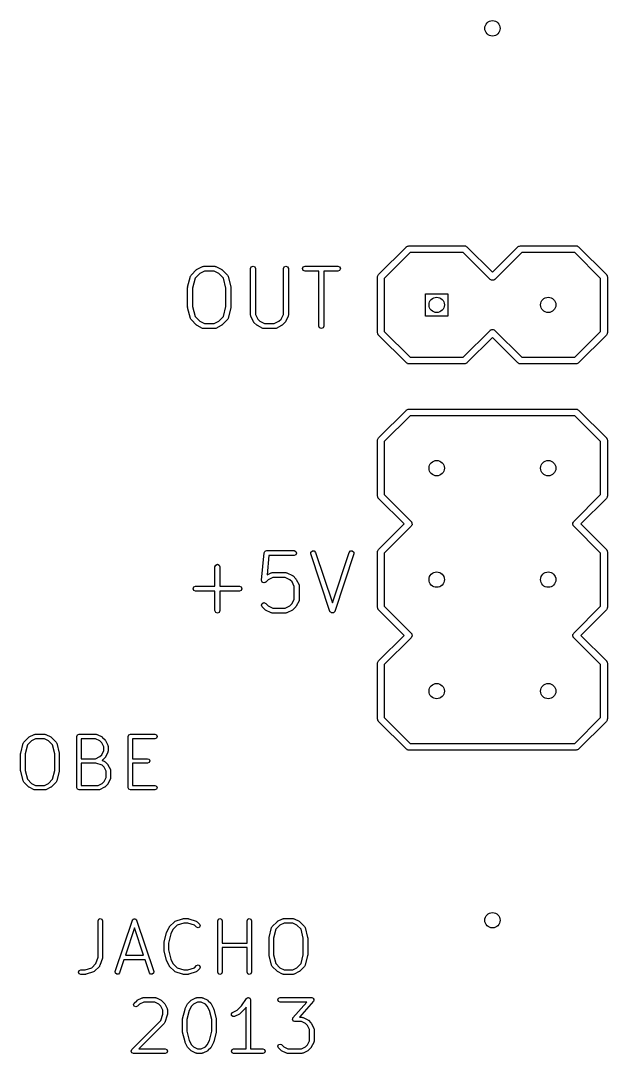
# Model space of a CAD drawing. Extents: x 5.24 to 6.55, y -4.65 to -3.71.
# Drawn here: x 6.024 to 6.55, y -4.653 to -3.727 of the extents above; entities that cross this region are included whole.
import ezdxf

# ---------------------------------------------------------------- set-up
doc = ezdxf.new("R2010")
doc.units = 0
doc.header["$MEASUREMENT"] = 0
doc.layers.add('BLACK', color=7, linetype='CONTINUOUS')

msp = doc.modelspace()

# ---------------------------------------------------------------- linework, layer by layer
at = {"layer": 'BLACK', "linetype": 'CONTINUOUS'}
for p, q in [((6.34438, -3.95491), (6.36938, -3.92991)), ((6.37274, -3.93503), (6.3495, -3.95827)), ((6.36938, -3.92991), (6.36953, -3.9298)), ((6.36953, -3.9298), (6.36957, -3.92973)), ((6.36957, -3.92973), (6.3697, -3.92969)), ((6.3697, -3.92969), (6.37023, -3.92931)), ((6.37023, -3.92931), (6.37088, -3.92926)), ((6.37088, -3.92926), (6.3715, -3.92903)), ((6.3715, -3.92903), (6.4215, -3.92903)), ((6.42026, -3.93503), (6.37274, -3.93503)), ((6.44438, -3.95915), (6.42026, -3.93503)), ((6.4215, -3.92903), (6.42168, -3.92906)), ((6.42168, -3.92906), (6.42176, -3.92904)), ((6.42176, -3.92904), (6.42188, -3.9291)), ((6.42188, -3.9291), (6.42253, -3.92921)), ((6.42253, -3.92921), (6.42303, -3.92963)), ((6.42303, -3.92963), (6.42362, -3.92991)), ((6.42362, -3.92991), (6.4465, -3.95279)), ((6.4465, -3.95279), (6.46938, -3.92991)), ((6.47274, -3.93503), (6.44862, -3.95915)), ((6.46938, -3.92991), (6.46953, -3.9298)), ((6.46953, -3.9298), (6.46957, -3.92973)), ((6.46957, -3.92973), (6.4697, -3.92969)), ((6.4697, -3.92969), (6.47023, -3.92931)), ((6.47023, -3.92931), (6.47088, -3.92926)), ((6.47088, -3.92926), (6.4715, -3.92903)), ((6.4715, -3.92903), (6.5215, -3.92903)), ((6.52026, -3.93503), (6.47274, -3.93503)), ((6.5435, -3.95827), (6.52026, -3.93503)), ((6.5215, -3.92903), (6.52168, -3.92906)), ((6.52168, -3.92906), (6.52176, -3.92904)), ((6.52176, -3.92904), (6.52188, -3.9291)), ((6.52188, -3.9291), (6.52253, -3.92921)), ((6.52253, -3.92921), (6.52303, -3.92963)), ((6.52303, -3.92963), (6.52362, -3.92991)), ((6.52362, -3.92991), (6.54862, -3.95491)), ((6.17627, -3.95534), (6.18118, -3.95043)), ((6.18409, -3.95386), (6.17988, -3.95807)), ((6.18118, -3.95043), (6.18152, -3.95029)), ((6.18152, -3.95029), (6.18176, -3.95001)), ((6.18176, -3.95001), (6.18667, -3.94756)), ((6.1882, -3.9518), (6.18409, -3.95386)), ((6.18667, -3.94756), (6.18719, -3.94752)), ((6.18719, -3.94752), (6.18767, -3.94732)), ((6.18767, -3.94732), (6.19748, -3.94732)), ((6.19695, -3.9518), (6.1882, -3.9518)), ((6.20106, -3.95386), (6.19695, -3.9518)), ((6.19748, -3.94732), (6.19796, -3.94752)), ((6.19796, -3.94752), (6.19848, -3.94756)), ((6.19848, -3.94756), (6.20339, -3.95001)), ((6.20527, -3.95807), (6.20106, -3.95386)), ((6.20339, -3.95001), (6.20363, -3.95029)), ((6.20363, -3.95029), (6.20397, -3.95043)), ((6.20397, -3.95043), (6.20888, -3.95534)), ((6.22959, -3.94956), (6.23025, -3.94798)), ((6.22959, -3.99127), (6.22959, -3.94956)), ((6.23025, -3.94798), (6.23183, -3.94732)), ((6.23183, -3.94732), (6.23341, -3.94798)), ((6.23341, -3.94798), (6.23407, -3.94956)), ((6.23407, -3.94956), (6.23407, -3.99074)), ((6.25903, -3.94956), (6.25969, -3.94798)), ((6.25903, -3.99074), (6.25903, -3.94956)), ((6.25969, -3.94798), (6.26127, -3.94732)), ((6.26127, -3.94732), (6.26285, -3.94798)), ((6.26285, -3.94798), (6.26351, -3.94956)), ((6.26351, -3.94956), (6.26351, -3.99127)), ((6.2762, -3.94956), (6.27686, -3.94798)), ((6.27686, -3.95115), (6.2762, -3.94956)), ((6.27686, -3.94798), (6.27844, -3.94732)), ((6.27844, -3.9518), (6.27686, -3.95115)), ((6.27844, -3.94732), (6.30788, -3.94732)), ((6.29092, -3.9518), (6.27844, -3.9518)), ((6.29092, -4.00108), (6.29092, -3.9518)), ((6.30788, -3.9518), (6.2954, -3.9518)), ((6.2954, -3.9518), (6.2954, -4.00108)), ((6.30788, -3.94732), (6.30947, -3.94798)), ((6.30947, -3.95115), (6.30788, -3.9518)), ((6.30947, -3.94798), (6.31012, -3.94956)), ((6.31012, -3.94956), (6.30947, -3.95115)), ((6.3441, -3.9555), (6.34438, -3.95491)), ((6.54862, -3.95491), (6.54873, -3.95506)), ((6.54873, -3.95506), (6.5488, -3.9551)), ((6.5488, -3.9551), (6.54884, -3.95523)), ((6.17323, -3.96619), (6.17568, -3.95638)), ((6.17568, -3.95638), (6.17604, -3.9559)), ((6.17604, -3.9559), (6.17627, -3.95534)), ((6.17988, -3.95807), (6.17764, -3.96701)), ((6.20751, -3.96701), (6.20527, -3.95807)), ((6.20888, -3.95534), (6.20911, -3.9559)), ((6.20911, -3.9559), (6.20947, -3.95638)), ((6.20947, -3.95638), (6.21192, -3.96619)), ((6.3435, -3.95703), (6.34353, -3.95685)), ((6.3435, -4.00703), (6.3435, -3.95703)), ((6.34351, -3.95677), (6.34357, -3.95665)), ((6.34353, -3.95685), (6.34351, -3.95677)), ((6.34357, -3.95665), (6.34368, -3.95601)), ((6.34368, -3.95601), (6.3441, -3.9555)), ((6.3495, -3.95827), (6.3495, -4.00579)), ((6.44509, -3.95948), (6.44438, -3.95915)), ((6.44572, -3.95993), (6.44509, -3.95948)), ((6.44599, -3.95991), (6.44572, -3.95993)), ((6.44624, -3.96002), (6.44599, -3.95991)), ((6.44699, -3.95982), (6.44624, -3.96002)), ((6.44777, -3.95975), (6.44699, -3.95982)), ((6.44809, -3.95952), (6.44777, -3.95975)), ((6.44822, -3.95949), (6.44809, -3.95952)), ((6.4483, -3.95938), (6.44822, -3.95949)), ((6.44862, -3.95915), (6.4483, -3.95938)), ((6.5435, -4.00579), (6.5435, -3.95827)), ((6.54884, -3.95523), (6.54922, -3.95576)), ((6.54922, -3.95576), (6.54928, -3.95642)), ((6.54928, -3.95642), (6.5495, -3.95703)), ((6.5495, -3.95703), (6.5495, -4.00703)), ((6.17316, -3.96674), (6.17327, -3.96647)), ((6.17316, -3.98391), (6.17316, -3.96674)), ((6.17327, -3.96647), (6.17323, -3.96619)), ((6.17764, -3.96701), (6.17764, -3.98363)), ((6.20751, -3.98363), (6.20751, -3.96701)), ((6.21192, -3.96619), (6.21188, -3.96647)), ((6.21188, -3.96647), (6.21199, -3.96674)), ((6.21199, -3.96674), (6.21199, -3.98391)), ((6.3865, -3.99203), (6.3865, -3.97203)), ((6.3865, -3.97203), (6.4065, -3.97203)), ((6.4065, -3.97203), (6.4065, -3.99203)), ((6.17327, -3.98417), (6.17316, -3.98391)), ((6.17323, -3.98445), (6.17327, -3.98417)), ((6.17568, -3.99427), (6.17323, -3.98445)), ((6.17764, -3.98363), (6.17988, -3.99258)), ((6.20527, -3.99258), (6.20751, -3.98363)), ((6.21192, -3.98445), (6.20947, -3.99427)), ((6.21199, -3.98391), (6.21188, -3.98417)), ((6.21188, -3.98417), (6.21192, -3.98445)), ((6.22979, -3.99175), (6.22959, -3.99127)), ((6.22983, -3.99227), (6.22979, -3.99175)), ((6.23407, -3.99074), (6.23612, -3.99485)), ((6.25697, -3.99485), (6.25903, -3.99074)), ((6.26331, -3.99175), (6.26327, -3.99227)), ((6.26351, -3.99127), (6.26331, -3.99175)), ((6.4065, -3.99203), (6.3865, -3.99203)), ((6.17604, -3.99475), (6.17568, -3.99427)), ((6.17627, -3.99531), (6.17604, -3.99475)), ((6.18118, -4.00021), (6.17627, -3.99531)), ((6.17988, -3.99258), (6.18409, -3.99679)), ((6.18152, -4.00036), (6.18118, -4.00021)), ((6.18176, -4.00063), (6.18152, -4.00036)), ((6.18667, -4.00309), (6.18176, -4.00063)), ((6.18409, -3.99679), (6.1882, -3.99884)), ((6.1882, -3.99884), (6.19695, -3.99884)), ((6.19695, -3.99884), (6.20106, -3.99679)), ((6.20339, -4.00063), (6.19848, -4.00309)), ((6.20106, -3.99679), (6.20527, -3.99258)), ((6.20363, -4.00036), (6.20339, -4.00063)), ((6.20397, -4.00021), (6.20363, -4.00036)), ((6.20888, -3.99531), (6.20397, -4.00021)), ((6.20911, -3.99475), (6.20888, -3.99531)), ((6.20947, -3.99427), (6.20911, -3.99475)), ((6.23228, -3.99718), (6.22983, -3.99227)), ((6.23256, -3.99742), (6.23228, -3.99718)), ((6.2327, -3.99776), (6.23256, -3.99742)), ((6.23515, -4.00021), (6.2327, -3.99776)), ((6.23549, -4.00036), (6.23515, -4.00021)), ((6.23573, -4.00063), (6.23549, -4.00036)), ((6.24064, -4.00309), (6.23573, -4.00063)), ((6.23612, -3.99485), (6.23806, -3.99679)), ((6.23806, -3.99679), (6.24217, -3.99884)), ((6.24217, -3.99884), (6.25093, -3.99884)), ((6.25093, -3.99884), (6.25504, -3.99679)), ((6.25736, -4.00063), (6.25246, -4.00309)), ((6.25504, -3.99679), (6.25697, -3.99485)), ((6.25761, -4.00036), (6.25736, -4.00063)), ((6.25795, -4.00021), (6.25761, -4.00036)), ((6.2604, -3.99776), (6.25795, -4.00021)), ((6.26054, -3.99742), (6.2604, -3.99776)), ((6.26082, -3.99718), (6.26054, -3.99742)), ((6.26327, -3.99227), (6.26082, -3.99718)), ((6.29158, -4.00267), (6.29092, -4.00108)), ((6.2954, -4.00108), (6.29475, -4.00267)), ((6.18719, -4.00312), (6.18667, -4.00309)), ((6.18767, -4.00332), (6.18719, -4.00312)), ((6.19748, -4.00332), (6.18767, -4.00332)), ((6.19796, -4.00312), (6.19748, -4.00332)), ((6.19848, -4.00309), (6.19796, -4.00312)), ((6.24116, -4.00312), (6.24064, -4.00309)), ((6.24164, -4.00332), (6.24116, -4.00312)), ((6.25146, -4.00332), (6.24164, -4.00332)), ((6.25194, -4.00312), (6.25146, -4.00332)), ((6.25246, -4.00309), (6.25194, -4.00312)), ((6.29316, -4.00332), (6.29158, -4.00267)), ((6.29475, -4.00267), (6.29316, -4.00332)), ((6.34372, -4.00765), (6.3435, -4.00703)), ((6.34378, -4.0083), (6.34372, -4.00765)), ((6.34416, -4.00884), (6.34378, -4.0083)), ((6.3442, -4.00896), (6.34416, -4.00884)), ((6.34427, -4.009), (6.3442, -4.00896)), ((6.34438, -4.00915), (6.34427, -4.009)), ((6.36938, -4.03415), (6.34438, -4.00915)), ((6.3495, -4.00579), (6.37274, -4.02903)), ((6.42026, -4.02903), (6.44438, -4.00491)), ((6.44438, -4.00491), (6.4447, -4.00468)), ((6.4447, -4.00468), (6.44478, -4.00457)), ((6.44478, -4.00457), (6.44491, -4.00454)), ((6.44491, -4.00454), (6.44523, -4.00431)), ((6.44523, -4.00431), (6.44601, -4.00424)), ((6.44601, -4.00424), (6.44676, -4.00404)), ((6.44676, -4.00404), (6.44701, -4.00416)), ((6.44701, -4.00416), (6.44728, -4.00413)), ((6.44728, -4.00413), (6.44791, -4.00458)), ((6.44791, -4.00458), (6.44862, -4.00491)), ((6.44862, -4.00491), (6.47274, -4.02903)), ((6.52026, -4.02903), (6.5435, -4.00579)), ((6.54862, -4.00915), (6.52362, -4.03415)), ((6.5489, -4.00856), (6.54862, -4.00915)), ((6.54932, -4.00806), (6.5489, -4.00856)), ((6.54943, -4.00741), (6.54932, -4.00806)), ((6.54949, -4.00729), (6.54943, -4.00741)), ((6.5495, -4.00703), (6.54947, -4.00721)), ((6.54947, -4.00721), (6.54949, -4.00729)), ((6.4465, -4.01127), (6.42362, -4.03415)), ((6.46938, -4.03415), (6.4465, -4.01127)), ((6.37274, -4.02903), (6.42026, -4.02903)), ((6.47274, -4.02903), (6.52026, -4.02903)), ((6.36997, -4.03443), (6.36938, -4.03415)), ((6.37047, -4.03485), (6.36997, -4.03443)), ((6.37112, -4.03496), (6.37047, -4.03485)), ((6.37124, -4.03502), (6.37112, -4.03496)), ((6.37132, -4.035), (6.37124, -4.03502)), ((6.3715, -4.03503), (6.37132, -4.035)), ((6.4215, -4.03503), (6.3715, -4.03503)), ((6.42212, -4.03481), (6.4215, -4.03503)), ((6.42277, -4.03475), (6.42212, -4.03481)), ((6.4233, -4.03437), (6.42277, -4.03475)), ((6.42343, -4.03433), (6.4233, -4.03437)), ((6.42347, -4.03426), (6.42343, -4.03433)), ((6.42362, -4.03415), (6.42347, -4.03426)), ((6.46997, -4.03443), (6.46938, -4.03415)), ((6.47047, -4.03485), (6.46997, -4.03443)), ((6.47112, -4.03496), (6.47047, -4.03485)), ((6.47124, -4.03502), (6.47112, -4.03496)), ((6.47132, -4.035), (6.47124, -4.03502)), ((6.4715, -4.03503), (6.47132, -4.035)), ((6.5215, -4.03503), (6.4715, -4.03503)), ((6.52212, -4.03481), (6.5215, -4.03503)), ((6.52277, -4.03475), (6.52212, -4.03481)), ((6.5233, -4.03437), (6.52277, -4.03475)), ((6.52343, -4.03433), (6.5233, -4.03437)), ((6.52347, -4.03426), (6.52343, -4.03433)), ((6.52362, -4.03415), (6.52347, -4.03426)), ((6.37088, -4.07571), (6.3715, -4.07549)), ((6.3715, -4.07549), (6.5215, -4.07549)), ((6.5215, -4.07549), (6.52168, -4.07552)), ((6.52168, -4.07552), (6.52176, -4.0755)), ((6.52176, -4.0755), (6.52188, -4.07556)), ((6.52188, -4.07556), (6.52253, -4.07567)), ((6.34438, -4.10137), (6.36938, -4.07637)), ((6.37274, -4.08149), (6.3495, -4.10473)), ((6.36938, -4.07637), (6.36953, -4.07626)), ((6.36953, -4.07626), (6.36957, -4.07619)), ((6.36957, -4.07619), (6.3697, -4.07614)), ((6.3697, -4.07614), (6.37023, -4.07577)), ((6.37023, -4.07577), (6.37088, -4.07571)), ((6.52026, -4.08149), (6.37274, -4.08149)), ((6.5435, -4.10473), (6.52026, -4.08149)), ((6.52253, -4.07567), (6.52303, -4.07609)), ((6.52303, -4.07609), (6.52362, -4.07637)), ((6.52362, -4.07637), (6.54862, -4.10137)), ((6.3435, -4.10349), (6.34353, -4.1033)), ((6.34351, -4.10323), (6.34357, -4.10311)), ((6.34353, -4.1033), (6.34351, -4.10323)), ((6.34357, -4.10311), (6.34368, -4.10246)), ((6.34368, -4.10246), (6.3441, -4.10196)), ((6.3441, -4.10196), (6.34438, -4.10137)), ((6.54862, -4.10137), (6.54873, -4.10152)), ((6.54873, -4.10152), (6.5488, -4.10156)), ((6.5488, -4.10156), (6.54884, -4.10168)), ((6.54884, -4.10168), (6.54922, -4.10222)), ((6.54922, -4.10222), (6.54928, -4.10287)), ((6.54928, -4.10287), (6.5495, -4.10349)), ((6.3435, -4.15349), (6.3435, -4.10349)), ((6.3495, -4.10473), (6.3495, -4.15225)), ((6.5435, -4.15225), (6.5435, -4.10473)), ((6.5495, -4.10349), (6.5495, -4.15349)), ((6.34372, -4.1541), (6.3435, -4.15349)), ((6.34378, -4.15476), (6.34372, -4.1541)), ((6.34416, -4.15529), (6.34378, -4.15476)), ((6.3442, -4.15542), (6.34416, -4.15529)), ((6.34427, -4.15546), (6.3442, -4.15542)), ((6.34438, -4.15561), (6.34427, -4.15546)), ((6.36726, -4.17849), (6.34438, -4.15561)), ((6.3495, -4.15225), (6.37362, -4.17637)), ((6.51938, -4.17637), (6.5435, -4.15225)), ((6.54862, -4.15561), (6.52574, -4.17849)), ((6.5489, -4.15502), (6.54862, -4.15561)), ((6.54932, -4.15451), (6.5489, -4.15502)), ((6.54943, -4.15387), (6.54932, -4.15451)), ((6.54949, -4.15375), (6.54943, -4.15387)), ((6.5495, -4.15349), (6.54947, -4.15367)), ((6.54947, -4.15367), (6.54949, -4.15375)), ((6.37362, -4.17637), (6.37385, -4.17669)), ((6.37385, -4.17669), (6.37396, -4.17677)), ((6.37396, -4.17677), (6.37399, -4.1769)), ((6.37399, -4.1769), (6.37422, -4.17722)), ((6.37422, -4.17722), (6.37429, -4.178)), ((6.5186, -4.17771), (6.51905, -4.17707)), ((6.51905, -4.17707), (6.51938, -4.17637)), ((6.34438, -4.20137), (6.36726, -4.17849)), ((6.37362, -4.18061), (6.3495, -4.20473)), ((6.37395, -4.1799), (6.37362, -4.18061)), ((6.3744, -4.17926), (6.37395, -4.1799)), ((6.37429, -4.178), (6.37449, -4.17875)), ((6.37449, -4.17875), (6.37437, -4.17899)), ((6.37437, -4.17899), (6.3744, -4.17926)), ((6.51851, -4.17823), (6.51863, -4.17798)), ((6.51871, -4.17898), (6.51851, -4.17823)), ((6.51863, -4.17798), (6.5186, -4.17771)), ((6.51878, -4.17976), (6.51871, -4.17898)), ((6.51901, -4.18008), (6.51878, -4.17976)), ((6.51904, -4.18021), (6.51901, -4.18008)), ((6.51915, -4.18029), (6.51904, -4.18021)), ((6.51938, -4.18061), (6.51915, -4.18029)), ((6.5435, -4.20473), (6.51938, -4.18061)), ((6.52574, -4.17849), (6.54862, -4.20137)), ((6.23941, -4.22903), (6.24186, -4.2045)), ((6.24186, -4.2045), (6.24222, -4.20384)), ((6.24222, -4.20384), (6.2425, -4.20314)), ((6.2425, -4.20314), (6.24261, -4.20309)), ((6.24261, -4.20309), (6.24267, -4.20299)), ((6.24267, -4.20299), (6.24339, -4.20277)), ((6.24339, -4.20277), (6.24409, -4.20248)), ((6.24409, -4.20248), (6.26862, -4.20248)), ((6.26862, -4.20248), (6.27021, -4.20314)), ((6.27021, -4.20314), (6.27086, -4.20472)), ((6.27086, -4.20472), (6.27021, -4.20631)), ((6.28367, -4.20543), (6.28379, -4.20372)), ((6.28379, -4.20372), (6.28509, -4.2026)), ((6.28509, -4.2026), (6.2868, -4.20272)), ((6.2868, -4.20272), (6.28792, -4.20402)), ((6.28792, -4.20402), (6.30297, -4.24916)), ((6.30297, -4.24916), (6.31802, -4.20402)), ((6.31802, -4.20402), (6.31914, -4.20272)), ((6.31914, -4.20272), (6.32085, -4.2026)), ((6.32085, -4.2026), (6.32215, -4.20372)), ((6.32215, -4.20372), (6.32227, -4.20543)), ((6.3435, -4.20349), (6.34353, -4.2033)), ((6.3435, -4.25349), (6.3435, -4.20349)), ((6.34351, -4.20323), (6.34357, -4.20311)), ((6.34353, -4.2033), (6.34351, -4.20323)), ((6.34357, -4.20311), (6.34368, -4.20246)), ((6.34368, -4.20246), (6.3441, -4.20196)), ((6.3441, -4.20196), (6.34438, -4.20137)), ((6.3495, -4.20473), (6.3495, -4.25225)), ((6.5435, -4.25225), (6.5435, -4.20473)), ((6.54862, -4.20137), (6.54873, -4.20152)), ((6.54873, -4.20152), (6.5488, -4.20156)), ((6.5488, -4.20156), (6.54884, -4.20168)), ((6.54884, -4.20168), (6.54922, -4.20222)), ((6.54922, -4.20222), (6.54928, -4.20287)), ((6.54928, -4.20287), (6.5495, -4.20349)), ((6.5495, -4.20349), (6.5495, -4.25349)), ((6.24612, -4.20696), (6.2444, -4.22415)), ((6.26862, -4.20696), (6.24612, -4.20696)), ((6.27021, -4.20631), (6.26862, -4.20696)), ((6.30084, -4.25695), (6.28367, -4.20543)), ((6.32227, -4.20543), (6.30509, -4.25695)), ((6.19769, -4.21699), (6.19834, -4.21541)), ((6.19769, -4.23438), (6.19769, -4.21699)), ((6.19834, -4.21541), (6.19993, -4.21475)), ((6.19993, -4.21475), (6.20151, -4.21541)), ((6.20151, -4.21541), (6.20217, -4.21699)), ((6.20217, -4.21699), (6.20217, -4.23438)), ((6.2444, -4.22415), (6.24799, -4.22235)), ((6.24799, -4.22235), (6.24851, -4.22231)), ((6.24851, -4.22231), (6.249, -4.22211)), ((6.249, -4.22211), (6.26126, -4.22211)), ((6.26126, -4.22211), (6.26174, -4.22231)), ((6.26174, -4.22231), (6.26226, -4.22235)), ((6.26226, -4.22235), (6.26717, -4.2248)), ((6.2394, -4.22926), (6.23944, -4.22915)), ((6.23968, -4.22995), (6.2394, -4.22926)), ((6.23944, -4.22915), (6.23941, -4.22903)), ((6.2399, -4.23068), (6.23968, -4.22995)), ((6.24001, -4.23073), (6.2399, -4.23068)), ((6.24005, -4.23084), (6.24001, -4.23073)), ((6.24075, -4.23113), (6.24005, -4.23084)), ((6.24141, -4.23149), (6.24075, -4.23113)), ((6.24153, -4.23145), (6.24141, -4.23149)), ((6.24164, -4.2315), (6.24153, -4.23145)), ((6.24233, -4.23121), (6.24164, -4.2315)), ((6.24305, -4.23099), (6.24233, -4.23121)), ((6.24311, -4.23089), (6.24305, -4.23099)), ((6.24322, -4.23084), (6.24311, -4.23089)), ((6.24542, -4.22865), (6.24322, -4.23084)), ((6.24952, -4.22659), (6.24542, -4.22865)), ((6.26073, -4.22659), (6.24952, -4.22659)), ((6.26484, -4.22865), (6.26073, -4.22659)), ((6.26678, -4.23058), (6.26484, -4.22865)), ((6.26884, -4.23469), (6.26678, -4.23058)), ((6.26717, -4.2248), (6.26741, -4.22508)), ((6.26741, -4.22508), (6.26775, -4.22522)), ((6.26775, -4.22522), (6.27021, -4.22767)), ((6.27021, -4.22767), (6.27035, -4.22801)), ((6.27035, -4.22801), (6.27063, -4.22826)), ((6.27063, -4.22826), (6.27308, -4.23316)), ((6.17806, -4.23662), (6.17872, -4.23503)), ((6.17872, -4.2382), (6.17806, -4.23662)), ((6.17872, -4.23503), (6.1803, -4.23438)), ((6.1803, -4.23886), (6.17872, -4.2382)), ((6.1803, -4.23438), (6.19769, -4.23438)), ((6.19769, -4.23886), (6.1803, -4.23886)), ((6.19769, -4.25624), (6.19769, -4.23886)), ((6.20217, -4.23438), (6.21956, -4.23438)), ((6.21956, -4.23886), (6.20217, -4.23886)), ((6.20217, -4.23886), (6.20217, -4.25624)), ((6.21956, -4.23438), (6.22114, -4.23503)), ((6.22114, -4.2382), (6.21956, -4.23886)), ((6.22114, -4.23503), (6.2218, -4.23662)), ((6.2218, -4.23662), (6.22114, -4.2382)), ((6.26884, -4.2459), (6.26884, -4.23469)), ((6.27308, -4.23316), (6.27312, -4.23368)), ((6.27312, -4.23368), (6.27332, -4.23416)), ((6.27332, -4.23416), (6.27332, -4.24643)), ((6.2394, -4.25134), (6.24005, -4.24975)), ((6.24005, -4.25292), (6.2394, -4.25134)), ((6.24005, -4.24975), (6.24164, -4.2491)), ((6.24164, -4.2491), (6.24322, -4.24975)), ((6.24322, -4.24975), (6.24542, -4.25195)), ((6.26484, -4.25195), (6.26678, -4.25001)), ((6.26678, -4.25001), (6.26884, -4.2459)), ((6.27308, -4.24743), (6.27063, -4.25234)), ((6.27312, -4.24691), (6.27308, -4.24743)), ((6.27332, -4.24643), (6.27312, -4.24691)), ((6.19834, -4.25783), (6.19769, -4.25624)), ((6.19993, -4.25848), (6.19834, -4.25783)), ((6.20151, -4.25783), (6.19993, -4.25848)), ((6.20217, -4.25624), (6.20151, -4.25783)), ((6.2425, -4.25537), (6.24005, -4.25292)), ((6.24285, -4.25552), (6.2425, -4.25537)), ((6.24309, -4.25579), (6.24285, -4.25552)), ((6.24799, -4.25825), (6.24309, -4.25579)), ((6.24542, -4.25195), (6.24952, -4.254)), ((6.24851, -4.25828), (6.24799, -4.25825)), ((6.249, -4.25848), (6.24851, -4.25828)), ((6.26126, -4.25848), (6.249, -4.25848)), ((6.24952, -4.254), (6.26073, -4.254)), ((6.26073, -4.254), (6.26484, -4.25195)), ((6.26174, -4.25828), (6.26126, -4.25848)), ((6.26226, -4.25825), (6.26174, -4.25828)), ((6.26717, -4.25579), (6.26226, -4.25825)), ((6.26741, -4.25552), (6.26717, -4.25579)), ((6.26775, -4.25537), (6.26741, -4.25552)), ((6.27021, -4.25292), (6.26775, -4.25537)), ((6.27035, -4.25258), (6.27021, -4.25292)), ((6.27063, -4.25234), (6.27035, -4.25258)), ((6.30095, -4.25708), (6.30084, -4.25695)), ((6.30097, -4.25725), (6.30095, -4.25708)), ((6.3015, -4.25771), (6.30097, -4.25725)), ((6.30197, -4.25825), (6.3015, -4.25771)), ((6.30213, -4.25826), (6.30197, -4.25825)), ((6.30226, -4.25837), (6.30213, -4.25826)), ((6.30297, -4.25832), (6.30226, -4.25837)), ((6.30368, -4.25837), (6.30297, -4.25832)), ((6.3038, -4.25826), (6.30368, -4.25837)), ((6.30397, -4.25825), (6.3038, -4.25826)), ((6.30444, -4.25771), (6.30397, -4.25825)), ((6.30497, -4.25725), (6.30444, -4.25771)), ((6.30498, -4.25708), (6.30497, -4.25725)), ((6.30509, -4.25695), (6.30498, -4.25708)), ((6.34372, -4.2541), (6.3435, -4.25349)), ((6.34378, -4.25476), (6.34372, -4.2541)), ((6.34416, -4.25529), (6.34378, -4.25476)), ((6.3442, -4.25542), (6.34416, -4.25529)), ((6.34427, -4.25546), (6.3442, -4.25542)), ((6.34438, -4.25561), (6.34427, -4.25546)), ((6.36726, -4.27849), (6.34438, -4.25561)), ((6.3495, -4.25225), (6.37362, -4.27637)), ((6.51938, -4.27637), (6.5435, -4.25225)), ((6.54862, -4.25561), (6.52574, -4.27849)), ((6.5489, -4.25502), (6.54862, -4.25561)), ((6.54932, -4.25451), (6.5489, -4.25502)), ((6.54943, -4.25387), (6.54932, -4.25451)), ((6.54949, -4.25375), (6.54943, -4.25387)), ((6.5495, -4.25349), (6.54947, -4.25367)), ((6.54947, -4.25367), (6.54949, -4.25375)), ((6.34438, -4.30137), (6.36726, -4.27849)), ((6.37362, -4.27637), (6.37385, -4.27669)), ((6.37385, -4.27669), (6.37396, -4.27677)), ((6.3744, -4.27926), (6.37395, -4.2799)), ((6.37396, -4.27677), (6.37399, -4.2769)), ((6.37399, -4.2769), (6.37422, -4.27722)), ((6.37422, -4.27722), (6.37429, -4.278)), ((6.37429, -4.278), (6.37449, -4.27875)), ((6.37449, -4.27875), (6.37437, -4.27899)), ((6.37437, -4.27899), (6.3744, -4.27926)), ((6.51851, -4.27823), (6.51863, -4.27798)), ((6.51871, -4.27898), (6.51851, -4.27823)), ((6.5186, -4.27771), (6.51905, -4.27707)), ((6.51863, -4.27798), (6.5186, -4.27771)), ((6.51878, -4.27976), (6.51871, -4.27898)), ((6.51905, -4.27707), (6.51938, -4.27637)), ((6.52574, -4.27849), (6.54862, -4.30137)), ((6.37362, -4.28061), (6.3495, -4.30473)), ((6.37395, -4.2799), (6.37362, -4.28061)), ((6.51901, -4.28008), (6.51878, -4.27976)), ((6.51904, -4.28021), (6.51901, -4.28008)), ((6.51915, -4.28029), (6.51904, -4.28021)), ((6.51938, -4.28061), (6.51915, -4.28029)), ((6.5435, -4.30473), (6.51938, -4.28061)), ((6.3435, -4.30349), (6.34353, -4.3033)), ((6.3435, -4.35349), (6.3435, -4.30349)), ((6.34351, -4.30323), (6.34357, -4.30311)), ((6.34353, -4.3033), (6.34351, -4.30323)), ((6.34357, -4.30311), (6.34368, -4.30246)), ((6.34368, -4.30246), (6.3441, -4.30196)), ((6.3441, -4.30196), (6.34438, -4.30137)), ((6.3495, -4.30473), (6.3495, -4.35225)), ((6.5435, -4.35225), (6.5435, -4.30473)), ((6.54862, -4.30137), (6.54873, -4.30152)), ((6.54873, -4.30152), (6.5488, -4.30156)), ((6.5488, -4.30156), (6.54884, -4.30168)), ((6.54884, -4.30168), (6.54922, -4.30222)), ((6.54922, -4.30222), (6.54928, -4.30287)), ((6.54928, -4.30287), (6.5495, -4.30349)), ((6.5495, -4.30349), (6.5495, -4.35349)), ((6.34372, -4.3541), (6.3435, -4.35349)), ((6.3495, -4.35225), (6.37274, -4.37549)), ((6.52026, -4.37549), (6.5435, -4.35225)), ((6.5495, -4.35349), (6.54947, -4.35367)), ((6.34378, -4.35476), (6.34372, -4.3541)), ((6.34416, -4.35529), (6.34378, -4.35476)), ((6.3442, -4.35542), (6.34416, -4.35529)), ((6.34427, -4.35546), (6.3442, -4.35542)), ((6.34438, -4.35561), (6.34427, -4.35546)), ((6.36938, -4.38061), (6.34438, -4.35561)), ((6.54862, -4.35561), (6.52362, -4.38061)), ((6.5489, -4.35502), (6.54862, -4.35561)), ((6.54932, -4.35451), (6.5489, -4.35502)), ((6.54943, -4.35387), (6.54932, -4.35451)), ((6.54949, -4.35375), (6.54943, -4.35387)), ((6.54947, -4.35367), (6.54949, -4.35375)), ((6.02628, -4.37433), (6.03066, -4.36995)), ((6.03066, -4.36995), (6.03097, -4.36982)), ((6.03097, -4.36982), (6.03118, -4.36957)), ((6.03118, -4.36957), (6.03556, -4.36738)), ((6.03693, -4.37117), (6.03326, -4.373)), ((6.03556, -4.36738), (6.03603, -4.36735)), ((6.03603, -4.36735), (6.03646, -4.36717)), ((6.03646, -4.36717), (6.04522, -4.36717)), ((6.04475, -4.37117), (6.03693, -4.37117)), ((6.04841, -4.373), (6.04475, -4.37117)), ((6.04522, -4.36717), (6.04565, -4.36735)), ((6.04565, -4.36735), (6.04611, -4.36738)), ((6.04611, -4.36738), (6.05049, -4.36957)), ((6.05049, -4.36957), (6.05071, -4.36982)), ((6.05071, -4.36982), (6.05101, -4.36995)), ((6.05101, -4.36995), (6.05539, -4.37433)), ((6.07389, -4.36917), (6.07447, -4.36776)), ((6.07389, -4.41517), (6.07389, -4.36917)), ((6.07447, -4.36776), (6.07589, -4.36717)), ((6.07589, -4.36717), (6.09122, -4.36717)), ((6.09075, -4.37117), (6.07789, -4.37117)), ((6.07789, -4.37117), (6.07789, -4.38908)), ((6.09441, -4.373), (6.09075, -4.37117)), ((6.09122, -4.36717), (6.09165, -4.36735)), ((6.09165, -4.36735), (6.09211, -4.36738)), ((6.09211, -4.36738), (6.09649, -4.36957)), ((6.09649, -4.36957), (6.09671, -4.36982)), ((6.09671, -4.36982), (6.09701, -4.36995)), ((6.09701, -4.36995), (6.0992, -4.37214)), ((6.11989, -4.36917), (6.12047, -4.36776)), ((6.11989, -4.41517), (6.11989, -4.36917)), ((6.12047, -4.36776), (6.12189, -4.36717)), ((6.12189, -4.36717), (6.14379, -4.36717)), ((6.14379, -4.37117), (6.12389, -4.37117)), ((6.12389, -4.37117), (6.12389, -4.38908)), ((6.14379, -4.36717), (6.1452, -4.36776)), ((6.1452, -4.37058), (6.14379, -4.37117)), ((6.1452, -4.36776), (6.14579, -4.36917)), ((6.14579, -4.36917), (6.1452, -4.37058)), ((6.02356, -4.38402), (6.02575, -4.37526)), ((6.02575, -4.37526), (6.02607, -4.37482)), ((6.02607, -4.37482), (6.02628, -4.37433)), ((6.0295, -4.37676), (6.0275, -4.38475)), ((6.03326, -4.373), (6.0295, -4.37676)), ((6.05217, -4.37676), (6.04841, -4.373)), ((6.05417, -4.38475), (6.05217, -4.37676)), ((6.05539, -4.37433), (6.0556, -4.37482)), ((6.0556, -4.37482), (6.05592, -4.37526)), ((6.05592, -4.37526), (6.05811, -4.38402)), ((6.09615, -4.37474), (6.09441, -4.373)), ((6.09798, -4.3784), (6.09615, -4.37474)), ((6.09798, -4.38184), (6.09798, -4.3784)), ((6.0992, -4.37214), (6.09933, -4.37244)), ((6.09933, -4.37244), (6.09958, -4.37266)), ((6.09958, -4.37266), (6.10177, -4.37704)), ((6.10177, -4.37704), (6.1018, -4.3775)), ((6.1018, -4.3775), (6.10198, -4.37793)), ((6.10198, -4.37793), (6.10198, -4.38231)), ((6.36997, -4.38089), (6.36938, -4.38061)), ((6.37047, -4.38131), (6.36997, -4.38089)), ((6.37274, -4.37549), (6.52026, -4.37549)), ((6.52212, -4.38126), (6.5215, -4.38149)), ((6.52277, -4.38121), (6.52212, -4.38126)), ((6.5233, -4.38083), (6.52277, -4.38121)), ((6.52343, -4.38079), (6.5233, -4.38083)), ((6.52347, -4.38072), (6.52343, -4.38079)), ((6.52362, -4.38061), (6.52347, -4.38072)), ((6.0235, -4.3845), (6.0236, -4.38427)), ((6.0235, -4.39984), (6.0235, -4.3845)), ((6.0236, -4.38427), (6.02356, -4.38402)), ((6.0275, -4.38475), (6.0275, -4.39959)), ((6.05417, -4.39959), (6.05417, -4.38475)), ((6.05811, -4.38402), (6.05807, -4.38427)), ((6.05807, -4.38427), (6.05817, -4.3845)), ((6.05817, -4.3845), (6.05817, -4.39984)), ((6.07789, -4.38908), (6.09075, -4.38908)), ((6.09075, -4.38908), (6.09441, -4.38724)), ((6.09441, -4.38724), (6.09615, -4.38551)), ((6.09615, -4.38551), (6.09798, -4.38184)), ((6.09671, -4.39042), (6.09649, -4.39067)), ((6.09701, -4.3903), (6.09671, -4.39042)), ((6.0992, -4.38811), (6.09701, -4.3903)), ((6.09933, -4.3878), (6.0992, -4.38811)), ((6.09958, -4.38759), (6.09933, -4.3878)), ((6.10177, -4.38321), (6.09958, -4.38759)), ((6.1018, -4.38274), (6.10177, -4.38321)), ((6.10198, -4.38231), (6.1018, -4.38274)), ((6.12389, -4.38908), (6.13722, -4.38908)), ((6.13722, -4.38908), (6.13863, -4.38966)), ((6.13863, -4.38966), (6.13922, -4.39108)), ((6.37112, -4.38142), (6.37047, -4.38131)), ((6.37124, -4.38148), (6.37112, -4.38142)), ((6.37132, -4.38146), (6.37124, -4.38148)), ((6.3715, -4.38149), (6.37132, -4.38146)), ((6.5215, -4.38149), (6.3715, -4.38149)), ((6.0275, -4.39959), (6.0295, -4.40758)), ((6.05217, -4.40758), (6.05417, -4.39959)), ((6.09089, -4.39308), (6.07789, -4.39308)), ((6.07789, -4.39308), (6.07789, -4.41317)), ((6.09671, -4.39501), (6.09089, -4.39308)), ((6.09649, -4.39067), (6.09643, -4.3907)), ((6.09643, -4.3907), (6.09842, -4.39137)), ((6.09834, -4.39664), (6.09671, -4.39501)), ((6.10017, -4.40031), (6.09834, -4.39664)), ((6.09842, -4.39137), (6.09877, -4.39167)), ((6.09877, -4.39167), (6.0992, -4.39185)), ((6.0992, -4.39185), (6.10139, -4.39404)), ((6.10139, -4.39404), (6.10152, -4.39435)), ((6.10152, -4.39435), (6.10177, -4.39456)), ((6.10177, -4.39456), (6.10396, -4.39894)), ((6.10396, -4.39894), (6.10399, -4.39941)), ((6.10399, -4.39941), (6.10417, -4.39984)), ((6.13722, -4.39308), (6.12389, -4.39308)), ((6.12389, -4.39308), (6.12389, -4.41317)), ((6.13863, -4.39249), (6.13722, -4.39308)), ((6.13922, -4.39108), (6.13863, -4.39249)), ((6.0236, -4.40007), (6.0235, -4.39984)), ((6.02356, -4.40032), (6.0236, -4.40007)), ((6.02575, -4.40908), (6.02356, -4.40032)), ((6.02607, -4.40952), (6.02575, -4.40908)), ((6.0295, -4.40758), (6.03326, -4.41134)), ((6.04841, -4.41134), (6.05217, -4.40758)), ((6.05592, -4.40908), (6.0556, -4.40952)), ((6.05811, -4.40032), (6.05592, -4.40908)), ((6.05817, -4.39984), (6.05807, -4.40007)), ((6.05807, -4.40007), (6.05811, -4.40032)), ((6.09834, -4.4096), (6.10017, -4.40594)), ((6.10017, -4.40594), (6.10017, -4.40031)), ((6.10396, -4.4073), (6.10177, -4.41168)), ((6.10399, -4.40684), (6.10396, -4.4073)), ((6.10417, -4.40641), (6.10399, -4.40684)), ((6.10417, -4.39984), (6.10417, -4.40641)), ((6.02628, -4.41001), (6.02607, -4.40952)), ((6.03066, -4.41439), (6.02628, -4.41001)), ((6.03097, -4.41452), (6.03066, -4.41439)), ((6.03118, -4.41477), (6.03097, -4.41452)), ((6.03556, -4.41696), (6.03118, -4.41477)), ((6.03326, -4.41134), (6.03693, -4.41317)), ((6.03603, -4.41699), (6.03556, -4.41696)), ((6.03646, -4.41717), (6.03603, -4.41699)), ((6.04522, -4.41717), (6.03646, -4.41717)), ((6.03693, -4.41317), (6.04475, -4.41317)), ((6.04475, -4.41317), (6.04841, -4.41134)), ((6.04565, -4.41699), (6.04522, -4.41717)), ((6.04611, -4.41696), (6.04565, -4.41699)), ((6.05049, -4.41477), (6.04611, -4.41696)), ((6.05071, -4.41452), (6.05049, -4.41477)), ((6.05101, -4.41439), (6.05071, -4.41452)), ((6.05539, -4.41001), (6.05101, -4.41439)), ((6.0556, -4.40952), (6.05539, -4.41001)), ((6.07447, -4.41658), (6.07389, -4.41517)), ((6.07589, -4.41717), (6.07447, -4.41658)), ((6.09341, -4.41717), (6.07589, -4.41717)), ((6.07789, -4.41317), (6.09294, -4.41317)), ((6.09294, -4.41317), (6.09661, -4.41134)), ((6.09384, -4.41699), (6.09341, -4.41717)), ((6.0943, -4.41696), (6.09384, -4.41699)), ((6.09868, -4.41477), (6.0943, -4.41696)), ((6.09661, -4.41134), (6.09834, -4.4096)), ((6.0989, -4.41452), (6.09868, -4.41477)), ((6.0992, -4.41439), (6.0989, -4.41452)), ((6.10139, -4.4122), (6.0992, -4.41439)), ((6.10152, -4.4119), (6.10139, -4.4122)), ((6.10177, -4.41168), (6.10152, -4.4119)), ((6.12047, -4.41658), (6.11989, -4.41517)), ((6.12189, -4.41717), (6.12047, -4.41658)), ((6.14379, -4.41717), (6.12189, -4.41717)), ((6.12389, -4.41317), (6.14379, -4.41317)), ((6.14379, -4.41317), (6.1452, -4.41376)), ((6.1452, -4.41658), (6.14379, -4.41717)), ((6.1452, -4.41376), (6.14579, -4.41517)), ((6.14579, -4.41517), (6.1452, -4.41658)), ((6.09288, -4.53452), (6.09347, -4.53311)), ((6.09288, -4.56706), (6.09288, -4.53452)), ((6.09347, -4.53311), (6.09488, -4.53252)), ((6.09488, -4.53252), (6.09629, -4.53311)), ((6.09629, -4.53311), (6.09688, -4.53452)), ((6.09688, -4.53452), (6.09688, -4.56738)), ((6.10832, -4.57989), (6.12365, -4.53389)), ((6.12365, -4.53389), (6.12375, -4.53378)), ((6.12375, -4.53378), (6.12376, -4.53363)), ((6.12376, -4.53363), (6.12424, -4.53321)), ((6.12424, -4.53321), (6.12465, -4.53274)), ((6.12465, -4.53274), (6.1248, -4.53273)), ((6.1248, -4.53273), (6.12491, -4.53263)), ((6.12491, -4.53263), (6.12555, -4.53267)), ((6.12555, -4.53267), (6.12618, -4.53263)), ((6.12618, -4.53263), (6.12629, -4.53273)), ((6.12629, -4.53273), (6.12644, -4.53274)), ((6.12644, -4.53274), (6.12686, -4.53321)), ((6.12686, -4.53321), (6.12734, -4.53363)), ((6.12734, -4.53363), (6.12735, -4.53378)), ((6.12735, -4.53378), (6.12744, -4.53389)), ((6.12744, -4.53389), (6.14278, -4.57989)), ((6.15699, -4.53968), (6.16137, -4.5353)), ((6.16387, -4.53846), (6.16005, -4.54228)), ((6.16137, -4.5353), (6.1618, -4.53512)), ((6.1618, -4.53512), (6.16215, -4.53482)), ((6.16215, -4.53482), (6.16872, -4.53263)), ((6.16968, -4.53652), (6.16387, -4.53846)), ((6.16872, -4.53263), (6.16905, -4.53265)), ((6.16905, -4.53265), (6.16936, -4.53252)), ((6.16936, -4.53252), (6.17374, -4.53252)), ((6.17341, -4.53652), (6.16968, -4.53652)), ((6.17923, -4.53846), (6.17341, -4.53652)), ((6.17374, -4.53252), (6.17404, -4.53265)), ((6.17404, -4.53265), (6.17437, -4.53263)), ((6.17437, -4.53263), (6.18094, -4.53482)), ((6.18109, -4.54032), (6.17923, -4.53846)), ((6.18094, -4.53482), (6.18129, -4.53512)), ((6.18129, -4.53512), (6.18172, -4.5353)), ((6.18172, -4.5353), (6.18391, -4.53749)), ((6.18391, -4.53749), (6.1845, -4.53891)), ((6.20021, -4.53452), (6.2008, -4.53311)), ((6.20021, -4.58052), (6.20021, -4.53452)), ((6.2008, -4.53311), (6.20221, -4.53252)), ((6.20221, -4.53252), (6.20363, -4.53311)), ((6.20363, -4.53311), (6.20421, -4.53452)), ((6.20421, -4.53452), (6.20421, -4.55443)), ((6.2265, -4.53452), (6.22709, -4.53311)), ((6.2265, -4.55443), (6.2265, -4.53452)), ((6.22709, -4.53311), (6.2285, -4.53252)), ((6.2285, -4.53252), (6.22991, -4.53311)), ((6.22991, -4.53311), (6.2305, -4.53452)), ((6.2305, -4.53452), (6.2305, -4.58052)), ((6.24899, -4.53968), (6.25337, -4.5353)), ((6.25597, -4.53836), (6.25221, -4.54212)), ((6.25337, -4.5353), (6.25368, -4.53517)), ((6.25368, -4.53517), (6.25389, -4.53493)), ((6.25389, -4.53493), (6.25827, -4.53274)), ((6.25964, -4.53652), (6.25597, -4.53836)), ((6.25827, -4.53274), (6.25874, -4.5327)), ((6.25874, -4.5327), (6.25917, -4.53252)), ((6.25917, -4.53252), (6.26793, -4.53252)), ((6.26746, -4.53652), (6.25964, -4.53652)), ((6.27112, -4.53836), (6.26746, -4.53652)), ((6.26793, -4.53252), (6.26836, -4.5327)), ((6.26836, -4.5327), (6.26882, -4.53274)), ((6.26882, -4.53274), (6.2732, -4.53493)), ((6.27488, -4.54212), (6.27112, -4.53836)), ((6.2732, -4.53493), (6.27342, -4.53517)), ((6.27342, -4.53517), (6.27372, -4.5353)), ((6.27372, -4.5353), (6.2781, -4.53968)), ((6.12555, -4.54085), (6.11737, -4.56538)), ((6.13372, -4.56538), (6.12555, -4.54085)), ((6.15208, -4.55375), (6.15427, -4.54499)), ((6.15427, -4.54499), (6.15441, -4.54481)), ((6.15441, -4.54481), (6.15442, -4.54458)), ((6.15442, -4.54458), (6.15662, -4.5402)), ((6.1581, -4.54618), (6.15602, -4.55449)), ((6.15662, -4.5402), (6.15686, -4.53999)), ((6.15686, -4.53999), (6.15699, -4.53968)), ((6.16005, -4.54228), (6.1581, -4.54618)), ((6.1825, -4.54091), (6.18109, -4.54032)), ((6.18391, -4.54032), (6.1825, -4.54091)), ((6.1845, -4.53891), (6.18391, -4.54032)), ((6.24627, -4.54937), (6.24846, -4.54061)), ((6.24846, -4.54061), (6.24878, -4.54018)), ((6.24878, -4.54018), (6.24899, -4.53968)), ((6.25221, -4.54212), (6.25021, -4.5501)), ((6.27688, -4.5501), (6.27488, -4.54212)), ((6.2781, -4.53968), (6.27831, -4.54018)), ((6.27831, -4.54018), (6.27863, -4.54061)), ((6.27863, -4.54061), (6.28082, -4.54937)), ((6.15202, -4.55424), (6.15212, -4.554)), ((6.15202, -4.56081), (6.15202, -4.55424)), ((6.15212, -4.554), (6.15208, -4.55375)), ((6.15602, -4.55449), (6.15602, -4.56056)), ((6.20421, -4.55443), (6.2265, -4.55443)), ((6.24621, -4.54986), (6.24631, -4.54962)), ((6.24621, -4.56519), (6.24621, -4.54986)), ((6.24631, -4.54962), (6.24627, -4.54937)), ((6.25021, -4.5501), (6.25021, -4.56495)), ((6.27688, -4.56495), (6.27688, -4.5501)), ((6.28082, -4.54937), (6.28078, -4.54962)), ((6.28078, -4.54962), (6.28088, -4.54986)), ((6.28088, -4.54986), (6.28088, -4.56519)), ((6.11737, -4.56538), (6.13372, -4.56538)), ((6.15212, -4.56104), (6.15202, -4.56081)), ((6.15208, -4.5613), (6.15212, -4.56104)), ((6.15427, -4.57006), (6.15208, -4.5613)), ((6.15602, -4.56056), (6.1581, -4.56887)), ((6.2265, -4.55843), (6.20421, -4.55843)), ((6.20421, -4.55843), (6.20421, -4.58052)), ((6.2265, -4.58052), (6.2265, -4.55843)), ((6.24631, -4.56543), (6.24621, -4.56519)), ((6.24627, -4.56568), (6.24631, -4.56543)), ((6.24846, -4.57444), (6.24627, -4.56568)), ((6.25021, -4.56495), (6.25221, -4.57293)), ((6.27488, -4.57293), (6.27688, -4.56495)), ((6.28082, -4.56568), (6.27863, -4.57444)), ((6.28088, -4.56519), (6.28078, -4.56543)), ((6.28078, -4.56543), (6.28082, -4.56568)), ((6.08723, -4.57659), (6.09094, -4.57287)), ((6.0941, -4.57537), (6.08972, -4.57975)), ((6.09094, -4.57287), (6.09288, -4.56706)), ((6.09428, -4.57494), (6.0941, -4.57537)), ((6.09459, -4.57459), (6.09428, -4.57494)), ((6.09678, -4.56801), (6.09459, -4.57459)), ((6.09688, -4.56738), (6.09675, -4.56769)), ((6.09675, -4.56769), (6.09678, -4.56801)), ((6.11604, -4.56938), (6.11211, -4.58116)), ((6.13506, -4.56938), (6.11604, -4.56938)), ((6.13898, -4.58116), (6.13506, -4.56938)), ((6.15441, -4.57024), (6.15427, -4.57006)), ((6.15442, -4.57047), (6.15441, -4.57024)), ((6.15662, -4.57485), (6.15442, -4.57047)), ((6.15686, -4.57506), (6.15662, -4.57485)), ((6.15699, -4.57537), (6.15686, -4.57506)), ((6.16137, -4.57975), (6.15699, -4.57537)), ((6.1581, -4.56887), (6.16005, -4.57277)), ((6.16005, -4.57277), (6.16387, -4.57659)), ((6.17923, -4.57659), (6.18109, -4.57473)), ((6.18109, -4.57473), (6.1825, -4.57414)), ((6.1825, -4.57414), (6.18391, -4.57473)), ((6.18391, -4.57473), (6.1845, -4.57614)), ((6.24878, -4.57487), (6.24846, -4.57444)), ((6.24899, -4.57537), (6.24878, -4.57487)), ((6.25337, -4.57975), (6.24899, -4.57537)), ((6.25221, -4.57293), (6.25597, -4.57669)), ((6.27112, -4.57669), (6.27488, -4.57293)), ((6.2781, -4.57537), (6.27372, -4.57975)), ((6.27831, -4.57487), (6.2781, -4.57537)), ((6.27863, -4.57444), (6.27831, -4.57487)), ((6.07536, -4.58052), (6.07594, -4.57911)), ((6.07594, -4.58194), (6.07536, -4.58052)), ((6.07594, -4.57911), (6.07736, -4.57852)), ((6.07736, -4.58252), (6.07594, -4.58194)), ((6.07736, -4.57852), (6.08141, -4.57852)), ((6.08174, -4.58252), (6.07736, -4.58252)), ((6.08141, -4.57852), (6.08723, -4.57659)), ((6.08204, -4.5824), (6.08174, -4.58252)), ((6.08237, -4.58242), (6.08204, -4.5824)), ((6.08894, -4.58023), (6.08237, -4.58242)), ((6.08929, -4.57993), (6.08894, -4.58023)), ((6.08972, -4.57975), (6.08929, -4.57993)), ((6.10842, -4.58142), (6.10832, -4.57989)), ((6.10958, -4.58242), (6.10842, -4.58142)), ((6.11111, -4.58231), (6.10958, -4.58242)), ((6.11211, -4.58116), (6.11111, -4.58231)), ((6.13999, -4.58231), (6.13898, -4.58116)), ((6.14151, -4.58242), (6.13999, -4.58231)), ((6.14267, -4.58142), (6.14151, -4.58242)), ((6.14278, -4.57989), (6.14267, -4.58142)), ((6.1618, -4.57993), (6.16137, -4.57975)), ((6.16215, -4.58023), (6.1618, -4.57993)), ((6.16872, -4.58242), (6.16215, -4.58023)), ((6.16387, -4.57659), (6.16968, -4.57852)), ((6.16905, -4.5824), (6.16872, -4.58242)), ((6.16936, -4.58252), (6.16905, -4.5824)), ((6.17374, -4.58252), (6.16936, -4.58252)), ((6.16968, -4.57852), (6.17341, -4.57852)), ((6.17341, -4.57852), (6.17923, -4.57659)), ((6.17404, -4.5824), (6.17374, -4.58252)), ((6.17437, -4.58242), (6.17404, -4.5824)), ((6.18094, -4.58023), (6.17437, -4.58242)), ((6.18129, -4.57993), (6.18094, -4.58023)), ((6.18172, -4.57975), (6.18129, -4.57993)), ((6.18391, -4.57756), (6.18172, -4.57975)), ((6.1845, -4.57614), (6.18391, -4.57756)), ((6.2008, -4.58194), (6.20021, -4.58052)), ((6.20221, -4.58252), (6.2008, -4.58194)), ((6.20363, -4.58194), (6.20221, -4.58252)), ((6.20421, -4.58052), (6.20363, -4.58194)), ((6.22709, -4.58194), (6.2265, -4.58052)), ((6.2285, -4.58252), (6.22709, -4.58194)), ((6.22991, -4.58194), (6.2285, -4.58252)), ((6.2305, -4.58052), (6.22991, -4.58194)), ((6.25368, -4.57987), (6.25337, -4.57975)), ((6.25389, -4.58012), (6.25368, -4.57987)), ((6.25827, -4.58231), (6.25389, -4.58012)), ((6.25597, -4.57669), (6.25964, -4.57852)), ((6.25874, -4.58235), (6.25827, -4.58231)), ((6.25917, -4.58252), (6.25874, -4.58235)), ((6.26793, -4.58252), (6.25917, -4.58252)), ((6.25964, -4.57852), (6.26746, -4.57852)), ((6.26746, -4.57852), (6.27112, -4.57669)), ((6.26836, -4.58235), (6.26793, -4.58252)), ((6.26882, -4.58231), (6.26836, -4.58235)), ((6.2732, -4.58012), (6.26882, -4.58231)), ((6.27342, -4.57987), (6.2732, -4.58012)), ((6.27372, -4.57975), (6.27342, -4.57987)), ((6.12809, -4.60579), (6.13247, -4.6036)), ((6.13247, -4.6036), (6.13293, -4.60357)), ((6.13293, -4.60357), (6.13336, -4.60339)), ((6.13336, -4.60339), (6.14431, -4.60339)), ((6.14431, -4.60339), (6.14474, -4.60357)), ((6.14474, -4.60357), (6.14521, -4.6036)), ((6.14521, -4.6036), (6.14959, -4.60579)), ((6.17628, -4.60579), (6.18066, -4.6036)), ((6.18066, -4.6036), (6.18112, -4.60357)), ((6.18112, -4.60357), (6.18155, -4.60339)), ((6.18155, -4.60339), (6.18593, -4.60339)), ((6.18593, -4.60339), (6.18636, -4.60357)), ((6.18636, -4.60357), (6.18683, -4.6036)), ((6.18683, -4.6036), (6.19121, -4.60579)), ((6.22668, -4.60375), (6.22716, -4.60343)), ((6.22716, -4.60343), (6.22736, -4.60347)), ((6.22736, -4.60347), (6.22755, -4.60339)), ((6.22755, -4.60339), (6.22809, -4.60361)), ((6.22809, -4.60361), (6.22866, -4.60373)), ((6.25462, -4.60398), (6.25603, -4.60339)), ((6.25603, -4.60339), (6.28451, -4.60339)), ((6.28451, -4.60339), (6.28516, -4.60366)), ((6.12479, -4.60977), (6.12538, -4.60836)), ((6.12538, -4.61119), (6.12479, -4.60977)), ((6.12538, -4.60836), (6.12757, -4.60617)), ((6.12679, -4.61177), (6.12538, -4.61119)), ((6.12821, -4.61119), (6.12679, -4.61177)), ((6.12757, -4.60617), (6.12787, -4.60604)), ((6.12787, -4.60604), (6.12809, -4.60579)), ((6.13017, -4.60922), (6.12821, -4.61119)), ((6.13383, -4.60739), (6.13017, -4.60922)), ((6.14384, -4.60739), (6.13383, -4.60739)), ((6.14751, -4.60922), (6.14384, -4.60739)), ((6.14924, -4.61096), (6.14751, -4.60922)), ((6.15108, -4.61462), (6.14924, -4.61096)), ((6.14959, -4.60579), (6.14981, -4.60604)), ((6.14981, -4.60604), (6.15011, -4.60617)), ((6.15011, -4.60617), (6.1523, -4.60836)), ((6.1523, -4.60836), (6.15243, -4.60866)), ((6.15243, -4.60866), (6.15268, -4.60888)), ((6.15268, -4.60888), (6.15487, -4.61326)), ((6.171, -4.61326), (6.17319, -4.60888)), ((6.17319, -4.60888), (6.17344, -4.60866)), ((6.17344, -4.60866), (6.17357, -4.60836)), ((6.17357, -4.60836), (6.17576, -4.60617)), ((6.17663, -4.61096), (6.17468, -4.61485)), ((6.17576, -4.60617), (6.17606, -4.60604)), ((6.17606, -4.60604), (6.17628, -4.60579)), ((6.17836, -4.60922), (6.17663, -4.61096)), ((6.18203, -4.60739), (6.17836, -4.60922)), ((6.18546, -4.60739), (6.18203, -4.60739)), ((6.18913, -4.60922), (6.18546, -4.60739)), ((6.19086, -4.61096), (6.18913, -4.60922)), ((6.19281, -4.61485), (6.19086, -4.61096)), ((6.19121, -4.60579), (6.19142, -4.60604)), ((6.19142, -4.60604), (6.19173, -4.60617)), ((6.19173, -4.60617), (6.19392, -4.60836)), ((6.19392, -4.60836), (6.19405, -4.60866)), ((6.19405, -4.60866), (6.19429, -4.60888)), ((6.19429, -4.60888), (6.19648, -4.61326)), ((6.21761, -4.6147), (6.22162, -4.61069)), ((6.22162, -4.61069), (6.22589, -4.60428)), ((6.22555, -4.612), (6.22484, -4.61307)), ((6.22555, -4.64939), (6.22555, -4.612)), ((6.22589, -4.60428), (6.22606, -4.60417)), ((6.22606, -4.60417), (6.22614, -4.60398)), ((6.22614, -4.60398), (6.22668, -4.60375)), ((6.22866, -4.60373), (6.22878, -4.6039)), ((6.22878, -4.6039), (6.22897, -4.60398)), ((6.22897, -4.60398), (6.22919, -4.60451)), ((6.22919, -4.60451), (6.22951, -4.605)), ((6.22951, -4.605), (6.22947, -4.6052)), ((6.22947, -4.6052), (6.22955, -4.60539)), ((6.22955, -4.60539), (6.22955, -4.64939)), ((6.25403, -4.60539), (6.25462, -4.60398)), ((6.25462, -4.6068), (6.25403, -4.60539)), ((6.25603, -4.60739), (6.25462, -4.6068)), ((6.2801, -4.60739), (6.25603, -4.60739)), ((6.26767, -4.6216), (6.2801, -4.60739)), ((6.28601, -4.60671), (6.27358, -4.62091)), ((6.28516, -4.60366), (6.28582, -4.60389)), ((6.28582, -4.60389), (6.28585, -4.60395)), ((6.28585, -4.60395), (6.28592, -4.60398)), ((6.28592, -4.60398), (6.28619, -4.60463)), ((6.28624, -4.60604), (6.28601, -4.60671)), ((6.28619, -4.60463), (6.2865, -4.60526)), ((6.28651, -4.60539), (6.28624, -4.60604)), ((6.2865, -4.60526), (6.28648, -4.60533)), ((6.28648, -4.60533), (6.28651, -4.60539)), ((6.14914, -4.62402), (6.15108, -4.61821)), ((6.15108, -4.61821), (6.15108, -4.61462)), ((6.15497, -4.61917), (6.15278, -4.62574)), ((6.15487, -4.61326), (6.1549, -4.61372)), ((6.1549, -4.61372), (6.15508, -4.61415)), ((6.15508, -4.61853), (6.15495, -4.61884)), ((6.15495, -4.61884), (6.15497, -4.61917)), ((6.15508, -4.61415), (6.15508, -4.61853)), ((6.16866, -4.62243), (6.17085, -4.61367)), ((6.17085, -4.61367), (6.17099, -4.61348)), ((6.17099, -4.61348), (6.171, -4.61326)), ((6.17468, -4.61485), (6.1726, -4.62316)), ((6.19489, -4.62316), (6.19281, -4.61485)), ((6.19648, -4.61326), (6.1965, -4.61348)), ((6.1965, -4.61348), (6.19664, -4.61367)), ((6.19664, -4.61367), (6.19883, -4.62243)), ((6.21251, -4.6179), (6.21352, -4.61674)), ((6.21262, -4.61943), (6.21251, -4.6179)), ((6.21378, -4.62043), (6.21262, -4.61943)), ((6.21352, -4.61674), (6.21761, -4.6147)), ((6.2153, -4.62032), (6.21378, -4.62043)), ((6.21969, -4.61813), (6.2153, -4.62032)), ((6.2199, -4.61788), (6.21969, -4.61813)), ((6.22021, -4.61776), (6.2199, -4.61788)), ((6.22459, -4.61338), (6.22021, -4.61776)), ((6.22467, -4.61319), (6.22459, -4.61338)), ((6.22484, -4.61307), (6.22467, -4.61319)), ((6.26744, -4.62226), (6.26767, -4.6216)), ((6.27358, -4.62091), (6.27574, -4.62091)), ((6.27574, -4.62091), (6.27617, -4.62109)), ((6.27617, -4.62109), (6.27664, -4.62113)), ((6.27664, -4.62113), (6.28102, -4.62332)), ((6.12319, -4.64998), (6.14914, -4.62402)), ((6.1523, -4.62652), (6.12943, -4.64939)), ((6.15248, -4.62609), (6.1523, -4.62652)), ((6.15278, -4.62574), (6.15248, -4.62609)), ((6.1686, -4.62291), (6.1687, -4.62268)), ((6.1686, -4.63387), (6.1686, -4.62291)), ((6.1687, -4.62268), (6.16866, -4.62243)), ((6.1726, -4.62316), (6.1726, -4.63362)), ((6.19489, -4.63362), (6.19489, -4.62316)), ((6.19883, -4.62243), (6.19879, -4.62268)), ((6.19879, -4.62268), (6.19889, -4.62291)), ((6.19889, -4.62291), (6.19889, -4.63387)), ((6.26717, -4.62291), (6.26744, -4.62226)), ((6.2672, -4.62298), (6.26717, -4.62291)), ((6.26718, -4.62305), (6.2672, -4.62298)), ((6.26749, -4.62368), (6.26718, -4.62305)), ((6.26776, -4.62433), (6.26749, -4.62368)), ((6.26782, -4.62436), (6.26776, -4.62433)), ((6.26786, -4.62442), (6.26782, -4.62436)), ((6.26852, -4.62465), (6.26786, -4.62442)), ((6.26917, -4.62491), (6.26852, -4.62465)), ((6.27527, -4.62491), (6.26917, -4.62491)), ((6.27894, -4.62675), (6.27527, -4.62491)), ((6.28067, -4.62848), (6.27894, -4.62675)), ((6.28251, -4.63215), (6.28067, -4.62848)), ((6.28102, -4.62332), (6.28123, -4.62356)), ((6.28123, -4.62356), (6.28154, -4.62369)), ((6.28154, -4.62369), (6.28373, -4.62588)), ((6.28373, -4.62588), (6.28386, -4.62619)), ((6.28386, -4.62619), (6.2841, -4.6264)), ((6.2841, -4.6264), (6.28629, -4.63078)), ((6.28629, -4.63078), (6.28633, -4.63125)), ((6.28633, -4.63125), (6.28651, -4.63168)), ((6.1687, -4.6341), (6.1686, -4.63387)), ((6.16866, -4.63435), (6.1687, -4.6341)), ((6.17085, -4.64311), (6.16866, -4.63435)), ((6.1726, -4.63362), (6.17468, -4.64193)), ((6.19281, -4.64193), (6.19489, -4.63362)), ((6.19883, -4.63435), (6.19664, -4.64311)), ((6.19889, -4.63387), (6.19879, -4.6341)), ((6.19879, -4.6341), (6.19883, -4.63435)), ((6.28251, -4.64216), (6.28251, -4.63215)), ((6.28651, -4.63168), (6.28651, -4.64263)), ((6.12943, -4.64939), (6.15308, -4.64939)), ((6.15308, -4.64939), (6.15449, -4.64998)), ((6.17099, -4.6433), (6.17085, -4.64311)), ((6.171, -4.64352), (6.17099, -4.6433)), ((6.17319, -4.6479), (6.171, -4.64352)), ((6.17344, -4.64812), (6.17319, -4.6479)), ((6.17357, -4.64842), (6.17344, -4.64812)), ((6.17576, -4.65061), (6.17357, -4.64842)), ((6.17468, -4.64193), (6.17663, -4.64583)), ((6.17663, -4.64583), (6.17836, -4.64756)), ((6.17836, -4.64756), (6.18203, -4.64939)), ((6.18203, -4.64939), (6.18546, -4.64939)), ((6.18546, -4.64939), (6.18913, -4.64756)), ((6.18913, -4.64756), (6.19086, -4.64583)), ((6.19086, -4.64583), (6.19281, -4.64193)), ((6.19392, -4.64842), (6.19173, -4.65061)), ((6.19405, -4.64812), (6.19392, -4.64842)), ((6.19429, -4.6479), (6.19405, -4.64812)), ((6.19648, -4.64352), (6.19429, -4.6479)), ((6.1965, -4.6433), (6.19648, -4.64352)), ((6.19664, -4.64311), (6.1965, -4.6433)), ((6.213, -4.64998), (6.21441, -4.64939)), ((6.21441, -4.64939), (6.22555, -4.64939)), ((6.22955, -4.64939), (6.2407, -4.64939)), ((6.2407, -4.64939), (6.24211, -4.64998)), ((6.25403, -4.64701), (6.25462, -4.6456)), ((6.25462, -4.64842), (6.25403, -4.64701)), ((6.25462, -4.6456), (6.25603, -4.64501)), ((6.25681, -4.65061), (6.25462, -4.64842)), ((6.25603, -4.64501), (6.25744, -4.6456)), ((6.25744, -4.6456), (6.2594, -4.64756)), ((6.2594, -4.64756), (6.26307, -4.64939)), ((6.26307, -4.64939), (6.27527, -4.64939)), ((6.27527, -4.64939), (6.27894, -4.64756)), ((6.27894, -4.64756), (6.28067, -4.64583)), ((6.28067, -4.64583), (6.28251, -4.64216)), ((6.28373, -4.64842), (6.28154, -4.65061)), ((6.28386, -4.64812), (6.28373, -4.64842)), ((6.2841, -4.6479), (6.28386, -4.64812)), ((6.28629, -4.64352), (6.2841, -4.6479)), ((6.28633, -4.64306), (6.28629, -4.64352)), ((6.28651, -4.64263), (6.28633, -4.64306)), ((6.1226, -4.65139), (6.12319, -4.64998)), ((6.12319, -4.6528), (6.1226, -4.65139)), ((6.1246, -4.65339), (6.12319, -4.6528)), ((6.15308, -4.65339), (6.1246, -4.65339)), ((6.15449, -4.6528), (6.15308, -4.65339)), ((6.15449, -4.64998), (6.15508, -4.65139)), ((6.15508, -4.65139), (6.15449, -4.6528)), ((6.17606, -4.65074), (6.17576, -4.65061)), ((6.17628, -4.65099), (6.17606, -4.65074)), ((6.18066, -4.65318), (6.17628, -4.65099)), ((6.18112, -4.65321), (6.18066, -4.65318)), ((6.18155, -4.65339), (6.18112, -4.65321)), ((6.18593, -4.65339), (6.18155, -4.65339)), ((6.18636, -4.65321), (6.18593, -4.65339)), ((6.18683, -4.65318), (6.18636, -4.65321)), ((6.19121, -4.65099), (6.18683, -4.65318)), ((6.19142, -4.65074), (6.19121, -4.65099)), ((6.19173, -4.65061), (6.19142, -4.65074)), ((6.21241, -4.65139), (6.213, -4.64998)), ((6.213, -4.6528), (6.21241, -4.65139)), ((6.21441, -4.65339), (6.213, -4.6528)), ((6.22755, -4.65339), (6.21441, -4.65339)), ((6.2407, -4.65339), (6.22755, -4.65339)), ((6.24211, -4.6528), (6.2407, -4.65339)), ((6.24211, -4.64998), (6.2427, -4.65139)), ((6.2427, -4.65139), (6.24211, -4.6528)), ((6.25711, -4.65074), (6.25681, -4.65061)), ((6.25733, -4.65099), (6.25711, -4.65074)), ((6.26171, -4.65318), (6.25733, -4.65099)), ((6.26217, -4.65321), (6.26171, -4.65318)), ((6.2626, -4.65339), (6.26217, -4.65321)), ((6.27574, -4.65339), (6.2626, -4.65339)), ((6.27617, -4.65321), (6.27574, -4.65339)), ((6.27664, -4.65318), (6.27617, -4.65321)), ((6.28102, -4.65099), (6.27664, -4.65318)), ((6.28123, -4.65074), (6.28102, -4.65099)), ((6.28154, -4.65061), (6.28123, -4.65074))]:
    msp.add_line(p, q, dxfattribs=at)
at = {"layer": 'BLACK'}
for centre in [(6.4465, -3.734), (6.3965, -3.98203), (6.4965, -3.98203), (6.3965, -4.12849), (6.4965, -4.12849), (6.3965, -4.22849), (6.4965, -4.22849), (6.3965, -4.32849), (6.4965, -4.32849), (6.4465, -4.534)]:
    msp.add_circle(centre, 0.00689, dxfattribs=at)

doc.saveas('drawing.dxf')
